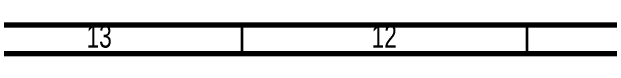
# Model space of a CAD drawing. Header units: millimetres. Extents: x -168 to 836, y 5 to 727.
# Drawn here: x 185.1 to 289.8, y 584 to 589 of the extents above; entities that cross this region are included whole.
import ezdxf

# ---------------------------------------------------------------- set-up
doc = ezdxf.new("R2010")
doc.units = ezdxf.units.MM
doc.styles.add('SLDTEXTSTYLE0', font='TXT', dxfattribs={"width": 0.75})

msp = doc.modelspace()

# ---------------------------------------------------------------- linework, layer by layer
at = {"color": 7, "linetype": 'Continuous', "lineweight": 70}
for p, q in [((15, 589), (836, 589)), ((20, 584), (831, 584))]:
    msp.add_line(p, q, dxfattribs=at)
at = {"color": 7, "linetype": 'Continuous', "lineweight": 35}
for p, q in [((225.5, 584), (225.5, 589)), ((275.5, 584), (275.5, 589))]:
    msp.add_line(p, q, dxfattribs=at)

# ---------------------------------------------------------------- texts
at = {"color": 7, "linetype": 'Continuous', "lineweight": 0, "char_height": 3.969, "attachment_point": 2, "style": 'SLDTEXTSTYLE0'}
for s, insert in [('13', (200.42, 588.98)), ('12', (250.42, 588.98))]:
    msp.add_mtext(s, dxfattribs=dict(at, insert=insert))

doc.saveas('drawing.dxf')
